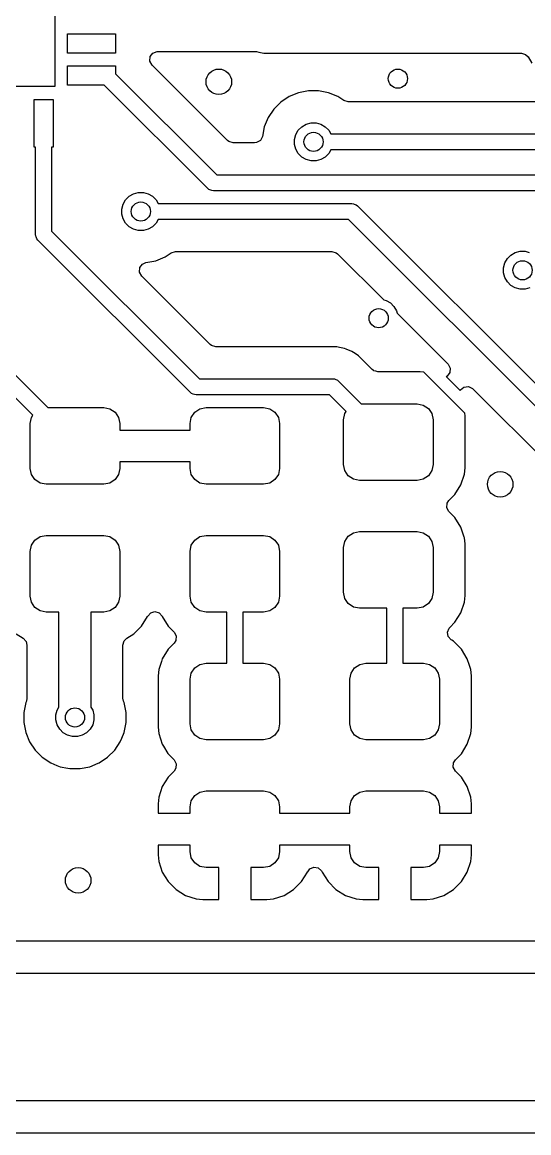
# Model space of a CAD drawing. Extents: x 2.03 to 8.88, y -5.74 to -2.97.
# Drawn here: x 7.517 to 7.829, y -4.439 to -3.755 of the extents above; entities that cross this region are included whole.
import ezdxf

# ---------------------------------------------------------------- set-up
doc = ezdxf.new("R2010")
doc.units = 0
doc.header["$MEASUREMENT"] = 0
doc.layers.add('BLACK', color=7, linetype='CONTINUOUS')

msp = doc.modelspace()

# ---------------------------------------------------------------- linework, layer by layer
at = {"layer": 'BLACK', "linetype": 'CONTINUOUS'}
for p, q in [((7.53681, -3.68209), (7.53681, -3.79429)), ((7.54469, -3.77362), (7.54469, -3.76181)), ((7.54469, -3.76181), (7.57421, -3.76181)), ((7.57421, -3.76181), (7.57421, -3.77362)), ((7.57421, -3.77362), (7.54469, -3.77362)), ((7.5954, -3.77858), (7.5956, -3.77583)), ((7.5956, -3.77583), (7.59725, -3.77363)), ((7.59725, -3.77363), (7.59983, -3.77267)), ((7.59983, -3.77267), (7.60018, -3.77266)), ((7.60018, -3.77266), (7.66008, -3.77266)), ((7.66008, -3.77266), (7.66103, -3.77275)), ((7.66103, -3.77275), (7.66244, -3.77303)), ((7.66244, -3.77303), (7.6655, -3.77364)), ((7.6655, -3.77364), (7.6655, -3.77364)), ((7.6655, -3.77364), (7.6655, -3.77364)), ((7.6655, -3.77364), (7.6655, -3.77364)), ((7.6655, -3.77364), (7.82404, -3.77364)), ((7.82404, -3.77364), (7.82668, -3.77442)), ((7.82668, -3.77442), (7.82819, -3.77596)), ((7.82819, -3.77596), (7.8306, -3.77987)), ((7.54469, -3.79331), (7.54469, -3.7815)), ((7.54469, -3.7815), (7.57421, -3.7815)), ((7.57421, -3.7815), (7.57421, -3.78635)), ((7.59672, -3.78099), (7.5954, -3.77858)), ((7.64322, -3.82749), (7.59672, -3.78099)), ((7.57421, -3.78635), (7.63649, -3.84862)), ((7.53681, -3.79429), (7.42461, -3.79429)), ((7.56725, -3.79331), (7.54469, -3.79331)), ((7.63097, -3.85702), (7.56725, -3.79331)), ((7.6869, -3.79804), (7.68117, -3.80042)), ((7.69299, -3.79683), (7.6869, -3.79804)), ((7.6869, -3.79804), (7.6869, -3.79804)), ((7.6992, -3.79683), (7.69299, -3.79683)), ((7.69299, -3.79683), (7.69299, -3.79683)), ((7.70529, -3.79804), (7.6992, -3.79683)), ((7.6992, -3.79683), (7.6992, -3.79683)), ((7.71103, -3.80042), (7.70529, -3.79804)), ((7.70529, -3.79804), (7.70529, -3.79804)), ((7.52402, -3.83169), (7.52402, -3.80217)), ((7.52402, -3.80217), (7.53583, -3.80217)), ((7.53583, -3.80217), (7.53583, -3.83169)), ((7.67601, -3.80387), (7.67162, -3.80826)), ((7.68117, -3.80042), (7.67601, -3.80387)), ((7.67601, -3.80387), (7.67601, -3.80387)), ((7.68117, -3.80042), (7.68117, -3.80042)), ((7.71474, -3.8029), (7.71103, -3.80042)), ((7.71103, -3.80042), (7.71103, -3.80042)), ((7.71481, -3.80294), (7.71474, -3.8029)), ((7.71745, -3.80372), (7.71481, -3.80294)), ((7.97959, -3.80372), (7.71745, -3.80372)), ((7.67162, -3.80826), (7.66817, -3.81342)), ((7.67162, -3.80826), (7.67162, -3.80826)), ((7.66817, -3.81342), (7.66579, -3.81915)), ((7.66817, -3.81342), (7.66817, -3.81342)), ((7.68891, -3.81898), (7.69158, -3.81743)), ((7.69158, -3.81743), (7.69456, -3.81664)), ((7.69456, -3.81664), (7.69764, -3.81664)), ((7.69764, -3.81664), (7.70062, -3.81743)), ((7.70062, -3.81743), (7.70329, -3.81898)), ((7.66463, -3.82499), (7.66336, -3.82743)), ((7.66579, -3.81915), (7.66463, -3.82499)), ((7.66579, -3.81915), (7.66579, -3.81915)), ((7.68439, -3.8268), (7.68519, -3.82383)), ((7.68519, -3.82383), (7.68673, -3.82116)), ((7.68673, -3.82116), (7.68891, -3.81898)), ((7.70329, -3.81898), (7.70547, -3.82116)), ((7.70547, -3.82116), (7.70678, -3.82342)), ((7.70678, -3.82342), (7.97716, -3.82342)), ((7.525, -3.83169), (7.52402, -3.83169)), ((7.525, -3.88543), (7.525, -3.83169)), ((7.53583, -3.83169), (7.53484, -3.83169)), ((7.53484, -3.83169), (7.53484, -3.88339)), ((7.64403, -3.82814), (7.64322, -3.82749)), ((7.64667, -3.82892), (7.64403, -3.82814)), ((7.65984, -3.82892), (7.64667, -3.82892)), ((7.66097, -3.82879), (7.65984, -3.82892)), ((7.66336, -3.82743), (7.66097, -3.82879)), ((7.68439, -3.82989), (7.68439, -3.8268)), ((7.68519, -3.83287), (7.68439, -3.82989)), ((7.68673, -3.83554), (7.68519, -3.83287)), ((7.68891, -3.83772), (7.68673, -3.83554)), ((7.69158, -3.83926), (7.68891, -3.83772)), ((7.69456, -3.84006), (7.69158, -3.83926)), ((7.70062, -3.83926), (7.69764, -3.84006)), ((7.70329, -3.83772), (7.70062, -3.83926)), ((7.70547, -3.83554), (7.70329, -3.83772)), ((7.70678, -3.83327), (7.70547, -3.83554)), ((7.97513, -3.83327), (7.70678, -3.83327)), ((7.69764, -3.84006), (7.69456, -3.84006)), ((7.63649, -3.84862), (7.85945, -3.84862)), ((7.58524, -3.86035), (7.58822, -3.85955)), ((7.58822, -3.85955), (7.59131, -3.85955)), ((7.59131, -3.85955), (7.59428, -3.86035)), ((7.63171, -3.85764), (7.63097, -3.85702)), ((7.63349, -3.85837), (7.63171, -3.85764)), ((7.63445, -3.85846), (7.63349, -3.85837)), ((7.63349, -3.85837), (7.63349, -3.85837)), ((7.85741, -3.85846), (7.63445, -3.85846)), ((7.57805, -3.86972), (7.57885, -3.86674)), ((7.57885, -3.86674), (7.58039, -3.86407)), ((7.58039, -3.86407), (7.58257, -3.86189)), ((7.58257, -3.86189), (7.58524, -3.86035)), ((7.59428, -3.86035), (7.59695, -3.86189)), ((7.59695, -3.86189), (7.59913, -3.86407)), ((7.59913, -3.86407), (7.60044, -3.86634)), ((7.60044, -3.86634), (7.71969, -3.86634)), ((7.71969, -3.86634), (7.72065, -3.86643)), ((7.72065, -3.86643), (7.72065, -3.86643)), ((7.72065, -3.86643), (7.72116, -3.86665)), ((7.72116, -3.86665), (7.72242, -3.86717)), ((7.57805, -3.8728), (7.57805, -3.86972)), ((7.57885, -3.87578), (7.57805, -3.8728)), ((7.72242, -3.86717), (7.72242, -3.86717)), ((7.72242, -3.86717), (7.72316, -3.86778)), ((7.72316, -3.86778), (7.87061, -4.01522)), ((7.58039, -3.87845), (7.57885, -3.87578)), ((7.58257, -3.88063), (7.58039, -3.87845)), ((7.59913, -3.87845), (7.59695, -3.88063)), ((7.60044, -3.87618), (7.59913, -3.87845)), ((7.71765, -3.87618), (7.60044, -3.87618)), ((7.8622, -4.02074), (7.71765, -3.87618)), ((7.52509, -3.88639), (7.525, -3.88543)), ((7.52527, -3.88683), (7.52509, -3.88639)), ((7.52509, -3.88639), (7.52509, -3.88639)), ((7.52583, -3.88817), (7.52527, -3.88683)), ((7.53484, -3.88339), (7.62582, -3.97437)), ((7.58524, -3.88217), (7.58257, -3.88063)), ((7.58822, -3.88297), (7.58524, -3.88217)), ((7.59131, -3.88297), (7.58822, -3.88297)), ((7.59428, -3.88217), (7.59131, -3.88297)), ((7.59695, -3.88063), (7.59428, -3.88217)), ((7.52644, -3.88891), (7.52583, -3.88817)), ((7.52583, -3.88817), (7.52583, -3.88817)), ((7.6203, -3.98277), (7.52644, -3.88891)), ((7.59896, -3.90156), (7.60469, -3.89919)), ((7.60469, -3.89919), (7.6084, -3.89671)), ((7.6084, -3.89671), (7.61103, -3.89589)), ((7.61103, -3.89589), (7.61112, -3.89589)), ((7.61112, -3.89589), (7.70746, -3.89589)), ((7.70746, -3.89589), (7.7101, -3.89666)), ((7.7101, -3.89666), (7.71091, -3.89732)), ((7.71091, -3.89732), (7.73931, -3.92571)), ((7.81389, -3.90296), (7.81543, -3.90029)), ((7.81543, -3.90029), (7.81761, -3.89811)), ((7.81761, -3.89811), (7.82028, -3.89657)), ((7.82028, -3.89657), (7.82326, -3.89577)), ((7.82326, -3.89577), (7.82634, -3.89577)), ((7.82634, -3.89577), (7.82888, -3.89645)), ((7.58902, -3.90861), (7.58921, -3.90586)), ((7.58921, -3.90586), (7.59086, -3.90366)), ((7.59086, -3.90366), (7.59284, -3.90278)), ((7.59284, -3.90278), (7.59287, -3.90278)), ((7.59287, -3.90278), (7.59896, -3.90156)), ((7.81309, -3.90594), (7.81389, -3.90296)), ((7.81309, -3.90902), (7.81309, -3.90594)), ((7.59034, -3.91102), (7.58902, -3.90861)), ((7.63255, -3.95324), (7.59034, -3.91102)), ((7.81389, -3.912), (7.81309, -3.90902)), ((7.81543, -3.91467), (7.81389, -3.912)), ((7.81761, -3.91685), (7.81543, -3.91467)), ((7.82028, -3.91839), (7.81761, -3.91685)), ((7.82326, -3.91919), (7.82028, -3.91839)), ((7.82634, -3.91919), (7.82326, -3.91919)), ((7.82932, -3.91839), (7.82634, -3.91919)), ((7.73931, -3.92571), (7.74074, -3.9261)), ((7.74074, -3.9261), (7.74341, -3.92764)), ((7.74341, -3.92764), (7.74559, -3.92982)), ((7.74559, -3.92982), (7.74713, -3.93249)), ((7.74713, -3.93249), (7.74752, -3.93392)), ((7.74752, -3.93392), (7.77897, -3.96537)), ((7.52333, -3.99682), (7.4666, -3.94009)), ((7.47704, -3.93661), (7.53255, -3.99213)), ((7.63336, -3.95389), (7.63255, -3.95324)), ((7.636, -3.95467), (7.63336, -3.95389)), ((7.71046, -3.95467), (7.636, -3.95467)), ((7.71214, -3.955), (7.71046, -3.95467)), ((7.71046, -3.95467), (7.71046, -3.95467)), ((7.71046, -3.95467), (7.71046, -3.95467)), ((7.71521, -3.95561), (7.71214, -3.955)), ((7.71214, -3.955), (7.71214, -3.955)), ((7.71621, -3.95602), (7.71521, -3.95561)), ((7.71521, -3.95561), (7.71521, -3.95561)), ((7.7197, -3.95747), (7.71621, -3.95602)), ((7.72078, -3.95819), (7.7197, -3.95747)), ((7.72106, -3.95838), (7.72078, -3.95819)), ((7.72373, -3.96016), (7.72106, -3.95838)), ((7.72106, -3.95838), (7.72106, -3.95838)), ((7.72733, -3.96376), (7.72373, -3.96016)), ((7.72373, -3.96016), (7.72373, -3.96016)), ((7.7322, -3.96863), (7.72733, -3.96376)), ((7.72733, -3.96376), (7.72733, -3.96376)), ((7.73301, -3.96928), (7.7322, -3.96863)), ((7.73311, -3.96931), (7.73301, -3.96928)), ((7.73331, -3.96946), (7.73311, -3.96931)), ((7.77897, -3.96537), (7.78029, -3.96779)), ((7.78029, -3.96779), (7.78009, -3.97053)), ((7.62582, -3.97437), (7.70803, -3.97437)), ((7.70803, -3.97437), (7.70899, -3.97446)), ((7.70899, -3.97446), (7.70899, -3.97446)), ((7.70899, -3.97446), (7.70948, -3.97467)), ((7.70948, -3.97467), (7.71077, -3.9752)), ((7.71077, -3.9752), (7.71077, -3.9752)), ((7.71077, -3.9752), (7.71151, -3.97581)), ((7.71151, -3.97581), (7.72546, -3.98976)), ((7.73449, -3.96972), (7.73331, -3.96946)), ((7.73565, -3.97006), (7.73449, -3.96972)), ((7.76181, -3.97006), (7.73565, -3.97006)), ((7.76392, -3.97027), (7.76181, -3.97006)), ((7.76181, -3.97006), (7.76181, -3.97006)), ((7.78917, -3.99553), (7.76392, -3.97027)), ((7.77844, -3.97273), (7.77777, -3.97298)), ((7.77777, -3.97298), (7.78643, -3.98165)), ((7.78009, -3.97053), (7.77844, -3.97273)), ((7.62105, -3.98338), (7.6203, -3.98277)), ((7.78643, -3.98165), (7.78657, -3.98122)), ((7.78657, -3.98122), (7.78868, -3.97945)), ((7.78868, -3.97945), (7.79141, -3.97911)), ((7.79141, -3.97911), (7.79389, -3.9803)), ((7.79389, -3.9803), (7.79408, -3.98048)), ((7.79408, -3.98048), (7.84107, -4.02747)), ((7.62204, -3.9838), (7.62105, -3.98338)), ((7.62105, -3.98338), (7.62105, -3.98338)), ((7.62282, -3.98412), (7.62204, -3.9838)), ((7.62378, -3.98421), (7.62282, -3.98412)), ((7.62282, -3.98412), (7.62282, -3.98412)), ((7.70599, -3.98421), (7.62378, -3.98421)), ((7.71624, -3.99446), (7.70599, -3.98421)), ((7.72546, -3.98976), (7.75984, -3.98976)), ((7.75984, -3.98976), (7.76361, -3.99051)), ((7.5224, -3.9982), (7.52333, -3.99682)), ((7.53255, -3.99213), (7.56693, -3.99213)), ((7.56693, -3.99213), (7.5707, -3.99288)), ((7.5707, -3.99288), (7.57389, -3.99501)), ((7.57389, -3.99501), (7.57602, -3.9982)), ((7.62083, -3.9982), (7.62296, -3.99501)), ((7.62296, -3.99501), (7.62615, -3.99288)), ((7.62615, -3.99288), (7.62992, -3.99213)), ((7.62992, -3.99213), (7.66535, -3.99213)), ((7.66535, -3.99213), (7.66912, -3.99288)), ((7.66912, -3.99288), (7.67231, -3.99501)), ((7.67231, -3.99501), (7.67445, -3.9982)), ((7.71457, -3.99961), (7.71532, -3.99584)), ((7.71532, -3.99584), (7.71624, -3.99446)), ((7.76361, -3.99051), (7.7668, -3.99265)), ((7.7668, -3.99265), (7.76894, -3.99584)), ((7.76894, -3.99584), (7.76969, -3.99961)), ((7.78935, -3.99726), (7.78917, -3.99553)), ((7.52165, -4.00197), (7.5224, -3.9982)), ((7.52165, -4.02953), (7.52165, -4.00197)), ((7.57602, -3.9982), (7.57677, -4.00197)), ((7.57677, -4.00197), (7.57677, -4.00591)), ((7.62008, -4.00197), (7.62083, -3.9982)), ((7.62008, -4.00591), (7.62008, -4.00197)), ((7.67445, -3.9982), (7.6752, -4.00197)), ((7.6752, -4.00197), (7.6752, -4.02953)), ((7.71457, -4.02717), (7.71457, -3.99961)), ((7.76969, -3.99961), (7.76969, -4.02717)), ((7.78939, -3.99764), (7.78935, -3.99726)), ((7.78939, -4.02913), (7.78939, -3.99764)), ((7.57677, -4.00591), (7.62008, -4.00591)), ((7.5224, -4.03329), (7.52165, -4.02953)), ((7.57677, -4.02953), (7.57602, -4.03329)), ((7.62008, -4.02559), (7.57677, -4.02559)), ((7.57677, -4.02559), (7.57677, -4.02953)), ((7.62008, -4.02953), (7.62008, -4.02559)), ((7.62083, -4.03329), (7.62008, -4.02953)), ((7.6752, -4.02953), (7.67445, -4.03329)), ((7.71532, -4.03093), (7.71457, -4.02717)), ((7.71745, -4.03413), (7.71532, -4.03093)), ((7.76894, -4.03093), (7.7668, -4.03413)), ((7.76969, -4.02717), (7.76894, -4.03093)), ((7.78898, -4.03318), (7.78939, -4.02913)), ((7.52454, -4.03649), (7.5224, -4.03329)), ((7.52773, -4.03862), (7.52454, -4.03649)), ((7.57389, -4.03649), (7.5707, -4.03862)), ((7.57602, -4.03329), (7.57389, -4.03649)), ((7.62296, -4.03649), (7.62083, -4.03329)), ((7.62615, -4.03862), (7.62296, -4.03649)), ((7.67231, -4.03649), (7.66912, -4.03862)), ((7.67445, -4.03329), (7.67231, -4.03649)), ((7.72064, -4.03626), (7.71745, -4.03413)), ((7.72441, -4.03701), (7.72064, -4.03626)), ((7.75984, -4.03701), (7.72441, -4.03701)), ((7.76361, -4.03626), (7.75984, -4.03701)), ((7.7668, -4.03413), (7.76361, -4.03626)), ((7.7868, -4.03974), (7.78898, -4.03318)), ((7.5315, -4.03937), (7.52773, -4.03862)), ((7.56693, -4.03937), (7.5315, -4.03937)), ((7.5707, -4.03862), (7.56693, -4.03937)), ((7.62992, -4.03937), (7.62615, -4.03862)), ((7.66535, -4.03937), (7.62992, -4.03937)), ((7.66912, -4.03862), (7.66535, -4.03937)), ((7.78318, -4.04562), (7.7868, -4.03974)), ((7.77817, -4.05379), (7.77837, -4.05105)), ((7.77837, -4.05105), (7.77949, -4.0493)), ((7.77949, -4.0493), (7.78131, -4.04749)), ((7.78131, -4.04749), (7.78318, -4.04562)), ((7.77949, -4.05621), (7.77817, -4.05379)), ((7.78318, -4.0599), (7.77949, -4.05621)), ((7.7868, -4.06577), (7.78318, -4.0599)), ((7.52454, -4.07375), (7.52773, -4.07162)), ((7.52773, -4.07162), (7.5315, -4.07087)), ((7.5315, -4.07087), (7.56693, -4.07087)), ((7.56693, -4.07087), (7.5707, -4.07162)), ((7.5707, -4.07162), (7.57389, -4.07375)), ((7.62296, -4.07375), (7.62615, -4.07162)), ((7.62615, -4.07162), (7.62992, -4.07087)), ((7.62992, -4.07087), (7.66535, -4.07087)), ((7.66535, -4.07087), (7.66912, -4.07162)), ((7.66912, -4.07162), (7.67231, -4.07375)), ((7.71532, -4.07458), (7.71745, -4.07139)), ((7.71745, -4.07139), (7.72064, -4.06925)), ((7.72064, -4.06925), (7.72441, -4.0685)), ((7.72441, -4.0685), (7.75984, -4.0685)), ((7.75984, -4.0685), (7.76361, -4.06925)), ((7.76361, -4.06925), (7.7668, -4.07139)), ((7.7668, -4.07139), (7.76894, -4.07458)), ((7.78886, -4.07198), (7.7868, -4.06577)), ((7.78898, -4.07233), (7.78886, -4.07198)), ((7.52165, -4.08071), (7.5224, -4.07694)), ((7.5224, -4.07694), (7.52454, -4.07375)), ((7.57389, -4.07375), (7.57602, -4.07694)), ((7.57602, -4.07694), (7.57677, -4.08071)), ((7.62008, -4.08071), (7.62083, -4.07694)), ((7.62083, -4.07694), (7.62296, -4.07375)), ((7.67231, -4.07375), (7.67445, -4.07694)), ((7.67445, -4.07694), (7.6752, -4.08071)), ((7.71457, -4.07835), (7.71532, -4.07458)), ((7.71457, -4.10591), (7.71457, -4.07835)), ((7.76894, -4.07458), (7.76969, -4.07835)), ((7.76969, -4.07835), (7.76969, -4.10591)), ((7.78936, -4.07608), (7.78898, -4.07233)), ((7.78898, -4.07233), (7.78898, -4.07233)), ((7.78939, -4.07638), (7.78936, -4.07608)), ((7.78939, -4.10787), (7.78939, -4.07638)), ((7.52165, -4.10827), (7.52165, -4.08071)), ((7.57677, -4.08071), (7.57677, -4.10827)), ((7.62008, -4.10827), (7.62008, -4.08071)), ((7.6752, -4.08071), (7.6752, -4.10827)), ((7.71532, -4.10967), (7.71457, -4.10591)), ((7.76969, -4.10591), (7.76894, -4.10967)), ((7.5224, -4.11203), (7.52165, -4.10827)), ((7.52454, -4.11523), (7.5224, -4.11203)), ((7.57602, -4.11203), (7.57389, -4.11523)), ((7.57677, -4.10827), (7.57602, -4.11203)), ((7.62083, -4.11203), (7.62008, -4.10827)), ((7.62296, -4.11523), (7.62083, -4.11203)), ((7.67445, -4.11203), (7.67231, -4.11523)), ((7.6752, -4.10827), (7.67445, -4.11203)), ((7.71745, -4.11287), (7.71532, -4.10967)), ((7.72064, -4.115), (7.71745, -4.11287)), ((7.7668, -4.11287), (7.76361, -4.115)), ((7.76894, -4.10967), (7.7668, -4.11287)), ((7.7868, -4.11848), (7.78898, -4.11192)), ((7.78898, -4.11192), (7.78939, -4.10787)), ((7.52773, -4.11736), (7.52454, -4.11523)), ((7.5315, -4.11811), (7.52773, -4.11736)), ((7.53937, -4.11811), (7.5315, -4.11811)), ((7.53937, -4.1767), (7.53937, -4.11811)), ((7.56693, -4.11811), (7.55906, -4.11811)), ((7.55906, -4.11811), (7.55906, -4.1767)), ((7.5707, -4.11736), (7.56693, -4.11811)), ((7.57389, -4.11523), (7.5707, -4.11736)), ((7.594, -4.1206), (7.59582, -4.11854)), ((7.59582, -4.11854), (7.59846, -4.11778)), ((7.59846, -4.11778), (7.6011, -4.11858)), ((7.6011, -4.11858), (7.60285, -4.1206)), ((7.62615, -4.11736), (7.62296, -4.11523)), ((7.62992, -4.11811), (7.62615, -4.11736)), ((7.64272, -4.11811), (7.62992, -4.11811)), ((7.64272, -4.14961), (7.64272, -4.11811)), ((7.66535, -4.11811), (7.65256, -4.11811)), ((7.65256, -4.11811), (7.65256, -4.14961)), ((7.66912, -4.11736), (7.66535, -4.11811)), ((7.67231, -4.11523), (7.66912, -4.11736)), ((7.72441, -4.11575), (7.72064, -4.115)), ((7.74114, -4.11575), (7.72441, -4.11575)), ((7.74114, -4.14961), (7.74114, -4.11575)), ((7.75984, -4.11575), (7.75098, -4.11575)), ((7.75098, -4.11575), (7.75098, -4.14961)), ((7.76361, -4.115), (7.75984, -4.11575)), ((7.78318, -4.12436), (7.7868, -4.11848)), ((7.58538, -4.1316), (7.59026, -4.12672)), ((7.59026, -4.12672), (7.59389, -4.12084)), ((7.59389, -4.12084), (7.594, -4.1206)), ((7.59389, -4.12084), (7.59389, -4.12084)), ((7.60285, -4.1206), (7.60296, -4.12084)), ((7.60296, -4.12084), (7.60296, -4.12084)), ((7.60296, -4.12084), (7.60659, -4.12672)), ((7.60659, -4.12672), (7.60659, -4.12672)), ((7.60659, -4.12672), (7.61027, -4.13041)), ((7.77991, -4.12762), (7.78318, -4.12436)), ((7.51305, -4.1316), (7.51735, -4.13426)), ((7.58108, -4.13426), (7.58538, -4.1316)), ((7.61027, -4.13041), (7.61159, -4.13282)), ((7.61159, -4.13282), (7.6114, -4.13556)), ((7.77852, -4.13047), (7.77961, -4.12795)), ((7.77896, -4.13319), (7.77852, -4.13047)), ((7.7808, -4.13523), (7.77896, -4.13319)), ((7.77961, -4.12795), (7.77991, -4.12762)), ((7.51735, -4.13426), (7.51919, -4.1363)), ((7.51919, -4.1363), (7.51967, -4.13841)), ((7.51967, -4.13841), (7.51967, -4.17108)), ((7.57876, -4.13841), (7.57953, -4.13577)), ((7.57876, -4.17108), (7.57876, -4.13841)), ((7.57953, -4.13577), (7.58108, -4.13426)), ((7.61027, -4.13731), (7.60659, -4.141)), ((7.6114, -4.13556), (7.61027, -4.13731)), ((7.78119, -4.13547), (7.7808, -4.13523)), ((7.78223, -4.13611), (7.78119, -4.13547)), ((7.78711, -4.141), (7.78223, -4.13611)), ((7.78223, -4.13611), (7.78223, -4.13611)), ((7.60296, -4.14688), (7.60239, -4.1486)), ((7.60659, -4.141), (7.60296, -4.14688)), ((7.60296, -4.14688), (7.60296, -4.14688)), ((7.79074, -4.14688), (7.78711, -4.141)), ((7.79213, -4.15107), (7.79074, -4.14688)), ((7.60079, -4.15343), (7.60037, -4.15748)), ((7.60239, -4.1486), (7.60079, -4.15343)), ((7.60079, -4.15343), (7.60079, -4.15343)), ((7.60079, -4.15343), (7.60079, -4.15343)), ((7.62083, -4.15568), (7.62296, -4.15249)), ((7.62296, -4.15249), (7.62615, -4.15036)), ((7.62615, -4.15036), (7.62992, -4.14961)), ((7.62992, -4.14961), (7.64272, -4.14961)), ((7.65256, -4.14961), (7.66535, -4.14961)), ((7.66535, -4.14961), (7.66912, -4.15036)), ((7.66912, -4.15036), (7.67231, -4.15249)), ((7.67231, -4.15249), (7.67445, -4.15568)), ((7.71925, -4.15568), (7.72139, -4.15249)), ((7.72139, -4.15249), (7.72458, -4.15036)), ((7.72458, -4.15036), (7.72835, -4.14961)), ((7.72835, -4.14961), (7.74114, -4.14961)), ((7.75098, -4.14961), (7.76378, -4.14961)), ((7.76378, -4.14961), (7.76755, -4.15036)), ((7.76755, -4.15036), (7.77074, -4.15249)), ((7.77074, -4.15249), (7.77287, -4.15568)), ((7.79291, -4.15343), (7.79213, -4.15107)), ((7.79332, -4.15745), (7.79291, -4.15343)), ((7.79291, -4.15343), (7.79291, -4.15343)), ((7.60037, -4.15748), (7.60037, -4.18898)), ((7.62008, -4.15945), (7.62083, -4.15568)), ((7.62008, -4.18701), (7.62008, -4.15945)), ((7.67445, -4.15568), (7.6752, -4.15945)), ((7.6752, -4.15945), (7.6752, -4.18701)), ((7.7185, -4.15945), (7.71925, -4.15568)), ((7.7185, -4.18701), (7.7185, -4.15945)), ((7.77287, -4.15568), (7.77362, -4.15945)), ((7.77362, -4.15945), (7.77362, -4.18701)), ((7.79333, -4.15748), (7.79332, -4.15745)), ((7.79333, -4.18898), (7.79333, -4.15748)), ((7.51891, -4.17388), (7.5177, -4.17997)), ((7.51929, -4.17295), (7.51891, -4.17388)), ((7.51891, -4.17388), (7.51891, -4.17388)), ((7.51891, -4.17388), (7.51891, -4.17388)), ((7.51967, -4.17108), (7.51929, -4.17295)), ((7.57913, -4.17295), (7.57876, -4.17108)), ((7.57952, -4.17388), (7.57913, -4.17295)), ((7.58073, -4.17997), (7.57952, -4.17388)), ((7.57952, -4.17388), (7.57952, -4.17388)), ((7.57952, -4.17388), (7.57952, -4.17388)), ((7.5177, -4.17997), (7.5177, -4.18618)), ((7.5375, -4.18153), (7.5383, -4.17855)), ((7.5375, -4.18461), (7.5375, -4.18153)), ((7.5383, -4.17855), (7.53937, -4.1767)), ((7.55906, -4.1767), (7.56012, -4.17855)), ((7.56012, -4.17855), (7.56092, -4.18153)), ((7.56092, -4.18153), (7.56092, -4.18461)), ((7.58073, -4.18617), (7.58073, -4.17997)), ((7.58073, -4.17997), (7.58073, -4.17997)), ((7.58073, -4.17997), (7.58073, -4.17997)), ((7.5177, -4.18618), (7.51891, -4.19226)), ((7.5383, -4.18759), (7.5375, -4.18461)), ((7.53984, -4.19026), (7.5383, -4.18759)), ((7.56012, -4.18759), (7.55858, -4.19026)), ((7.56092, -4.18461), (7.56012, -4.18759)), ((7.57952, -4.19226), (7.58073, -4.18617)), ((7.62083, -4.19077), (7.62008, -4.18701)), ((7.6752, -4.18701), (7.67445, -4.19077)), ((7.71925, -4.19077), (7.7185, -4.18701)), ((7.77362, -4.18701), (7.77287, -4.19077)), ((7.51891, -4.19226), (7.51891, -4.19226)), ((7.51891, -4.19226), (7.52128, -4.198)), ((7.54202, -4.19244), (7.53984, -4.19026)), ((7.54469, -4.19398), (7.54202, -4.19244)), ((7.54767, -4.19478), (7.54469, -4.19398)), ((7.55075, -4.19478), (7.54767, -4.19478)), ((7.55373, -4.19398), (7.55075, -4.19478)), ((7.5564, -4.19244), (7.55373, -4.19398)), ((7.55858, -4.19026), (7.5564, -4.19244)), ((7.57802, -4.19589), (7.57952, -4.19226)), ((7.60037, -4.18898), (7.60037, -4.18898)), ((7.60037, -4.18898), (7.60079, -4.19302)), ((7.60079, -4.19302), (7.60079, -4.19302)), ((7.60079, -4.19302), (7.60296, -4.19958)), ((7.62296, -4.19397), (7.62083, -4.19077)), ((7.62615, -4.1961), (7.62296, -4.19397)), ((7.67231, -4.19397), (7.66912, -4.1961)), ((7.67445, -4.19077), (7.67231, -4.19397)), ((7.72139, -4.19397), (7.71925, -4.19077)), ((7.72458, -4.1961), (7.72139, -4.19397)), ((7.77074, -4.19397), (7.76755, -4.1961)), ((7.77287, -4.19077), (7.77074, -4.19397)), ((7.79074, -4.19958), (7.79291, -4.19302)), ((7.79291, -4.19302), (7.79333, -4.18898)), ((7.52128, -4.198), (7.52128, -4.198)), ((7.52128, -4.198), (7.52473, -4.20316)), ((7.57369, -4.20316), (7.57714, -4.198)), ((7.57714, -4.198), (7.57728, -4.19767)), ((7.57728, -4.19767), (7.57802, -4.19589)), ((7.60296, -4.19958), (7.60296, -4.19958)), ((7.60296, -4.19958), (7.60369, -4.20076)), ((7.60369, -4.20076), (7.60644, -4.20523)), ((7.62992, -4.19685), (7.62615, -4.1961)), ((7.66535, -4.19685), (7.62992, -4.19685)), ((7.66912, -4.1961), (7.66535, -4.19685)), ((7.72835, -4.19685), (7.72458, -4.1961)), ((7.76378, -4.19685), (7.72835, -4.19685)), ((7.76755, -4.1961), (7.76378, -4.19685)), ((7.78711, -4.20546), (7.79074, -4.19958)), ((7.52473, -4.20316), (7.52473, -4.20316)), ((7.52473, -4.20316), (7.52912, -4.20755)), ((7.52912, -4.20755), (7.52912, -4.20755)), ((7.52912, -4.20755), (7.53428, -4.211)), ((7.56414, -4.211), (7.5693, -4.20755)), ((7.5693, -4.20755), (7.57369, -4.20316)), ((7.60644, -4.20523), (7.60659, -4.20546)), ((7.60659, -4.20546), (7.61029, -4.20916)), ((7.78341, -4.20916), (7.78711, -4.20546)), ((7.53428, -4.211), (7.53428, -4.211)), ((7.53428, -4.211), (7.5381, -4.21258)), ((7.5381, -4.21258), (7.54002, -4.21338)), ((7.54002, -4.21338), (7.54476, -4.21432)), ((7.54476, -4.21432), (7.54611, -4.21459)), ((7.54611, -4.21459), (7.54611, -4.21459)), ((7.54611, -4.21459), (7.54611, -4.21459)), ((7.54611, -4.21459), (7.55232, -4.21459)), ((7.55232, -4.21459), (7.55841, -4.21338)), ((7.55232, -4.21459), (7.55232, -4.21459)), ((7.55841, -4.21338), (7.56359, -4.21123)), ((7.56359, -4.21123), (7.56414, -4.211)), ((7.56414, -4.211), (7.56414, -4.211)), ((7.56414, -4.211), (7.56414, -4.211)), ((7.61029, -4.20916), (7.61161, -4.21157)), ((7.61141, -4.21432), (7.61029, -4.21606)), ((7.61161, -4.21157), (7.61141, -4.21432)), ((7.78209, -4.21365), (7.78229, -4.21091)), ((7.78341, -4.21606), (7.78209, -4.21365)), ((7.78229, -4.21091), (7.78341, -4.20916)), ((7.6066, -4.21975), (7.60298, -4.22562)), ((7.61029, -4.21606), (7.6066, -4.21975)), ((7.7871, -4.21975), (7.78341, -4.21606)), ((7.79072, -4.22562), (7.7871, -4.21975)), ((7.60298, -4.22563), (7.60081, -4.23218)), ((7.60298, -4.22562), (7.60298, -4.22563)), ((7.62296, -4.23123), (7.62615, -4.2291)), ((7.62615, -4.2291), (7.62992, -4.22835)), ((7.62992, -4.22835), (7.66535, -4.22835)), ((7.66535, -4.22835), (7.66912, -4.2291)), ((7.66912, -4.2291), (7.67231, -4.23123)), ((7.72139, -4.23123), (7.72458, -4.2291)), ((7.72458, -4.2291), (7.72835, -4.22835)), ((7.72835, -4.22835), (7.76378, -4.22835)), ((7.76378, -4.22835), (7.76755, -4.2291)), ((7.76755, -4.2291), (7.77074, -4.23123)), ((7.79072, -4.22563), (7.79072, -4.22562)), ((7.79289, -4.23218), (7.79072, -4.22563)), ((7.60081, -4.23218), (7.60039, -4.23622)), ((7.60039, -4.23622), (7.60039, -4.24213)), ((7.60081, -4.23218), (7.60081, -4.23218)), ((7.62008, -4.23819), (7.62083, -4.23442)), ((7.62083, -4.23442), (7.62296, -4.23123)), ((7.67231, -4.23123), (7.67445, -4.23442)), ((7.67445, -4.23442), (7.6752, -4.23819)), ((7.7185, -4.23819), (7.71925, -4.23442)), ((7.71925, -4.23442), (7.72139, -4.23123)), ((7.77074, -4.23123), (7.77287, -4.23442)), ((7.77287, -4.23442), (7.77362, -4.23819)), ((7.79331, -4.23622), (7.79289, -4.23218)), ((7.79331, -4.24213), (7.79331, -4.23622)), ((7.79331, -4.23622), (7.79331, -4.23622)), ((7.60039, -4.24213), (7.62008, -4.24213)), ((7.62008, -4.24213), (7.62008, -4.23819)), ((7.6752, -4.23819), (7.6752, -4.24213)), ((7.6752, -4.24213), (7.7185, -4.24213)), ((7.7185, -4.24213), (7.7185, -4.23819)), ((7.77362, -4.23819), (7.77362, -4.24213)), ((7.77362, -4.24213), (7.79331, -4.24213)), ((7.62008, -4.26181), (7.60039, -4.26181)), ((7.60039, -4.26181), (7.60039, -4.26772)), ((7.62008, -4.26575), (7.62008, -4.26181)), ((7.7185, -4.26181), (7.6752, -4.26181)), ((7.6752, -4.26181), (7.6752, -4.26575)), ((7.7185, -4.26575), (7.7185, -4.26181)), ((7.79331, -4.26181), (7.77362, -4.26181)), ((7.77362, -4.26181), (7.77362, -4.26575)), ((7.79331, -4.26772), (7.79331, -4.26181)), ((7.60039, -4.26772), (7.60081, -4.27176)), ((7.62083, -4.26951), (7.62008, -4.26575)), ((7.62296, -4.27271), (7.62083, -4.26951)), ((7.67445, -4.26951), (7.67231, -4.27271)), ((7.6752, -4.26575), (7.67445, -4.26951)), ((7.71925, -4.26951), (7.7185, -4.26575)), ((7.72139, -4.27271), (7.71925, -4.26951)), ((7.77287, -4.26951), (7.77074, -4.27271)), ((7.77362, -4.26575), (7.77287, -4.26951)), ((7.79289, -4.27176), (7.79331, -4.26772)), ((7.79331, -4.26772), (7.79331, -4.26772)), ((7.60081, -4.27176), (7.60298, -4.27831)), ((7.62615, -4.27484), (7.62296, -4.27271)), ((7.62992, -4.27559), (7.62615, -4.27484)), ((7.6378, -4.27559), (7.62992, -4.27559)), ((7.6378, -4.29528), (7.6378, -4.27559)), ((7.66535, -4.27559), (7.65748, -4.27559)), ((7.65748, -4.27559), (7.65748, -4.29528)), ((7.66912, -4.27484), (7.66535, -4.27559)), ((7.67231, -4.27271), (7.66912, -4.27484)), ((7.69253, -4.27811), (7.69378, -4.2763)), ((7.69378, -4.2763), (7.69631, -4.27524)), ((7.69631, -4.27524), (7.69902, -4.27572)), ((7.69902, -4.27572), (7.70104, -4.27759)), ((7.72458, -4.27484), (7.72139, -4.27271)), ((7.72835, -4.27559), (7.72458, -4.27484)), ((7.73622, -4.27559), (7.72835, -4.27559)), ((7.73622, -4.29528), (7.73622, -4.27559)), ((7.76378, -4.27559), (7.75591, -4.27559)), ((7.75591, -4.27559), (7.75591, -4.29528)), ((7.76755, -4.27484), (7.76378, -4.27559)), ((7.77074, -4.27271), (7.76755, -4.27484)), ((7.79072, -4.27831), (7.79289, -4.27176)), ((7.79289, -4.27176), (7.79289, -4.27176)), ((7.60298, -4.27831), (7.60298, -4.27831)), ((7.60298, -4.27831), (7.6066, -4.28419)), ((7.6066, -4.28419), (7.61148, -4.28907)), ((7.68379, -4.28907), (7.68867, -4.28419)), ((7.68867, -4.28419), (7.6923, -4.27831)), ((7.6923, -4.27831), (7.69242, -4.27805)), ((7.69242, -4.27805), (7.69253, -4.27811)), ((7.70104, -4.27759), (7.70126, -4.27807)), ((7.70126, -4.27807), (7.70128, -4.27805)), ((7.70128, -4.27805), (7.7014, -4.27831)), ((7.7014, -4.27831), (7.70503, -4.28419)), ((7.70503, -4.28419), (7.70991, -4.28907)), ((7.78222, -4.28907), (7.7871, -4.28419)), ((7.7871, -4.28419), (7.79072, -4.27831)), ((7.79072, -4.27831), (7.79072, -4.27831)), ((7.61148, -4.28907), (7.61736, -4.29269)), ((7.67792, -4.29269), (7.68379, -4.28907)), ((7.70991, -4.28907), (7.71578, -4.29269)), ((7.77634, -4.29269), (7.78222, -4.28907)), ((7.61736, -4.29269), (7.61736, -4.29269)), ((7.61736, -4.29269), (7.62391, -4.29486)), ((7.62391, -4.29486), (7.62391, -4.29486)), ((7.62391, -4.29486), (7.62795, -4.29528)), ((7.62795, -4.29528), (7.6378, -4.29528)), ((7.6378, -4.29528), (7.6378, -4.29528)), ((7.65748, -4.29528), (7.66732, -4.29528)), ((7.66732, -4.29528), (7.67137, -4.29486)), ((7.66732, -4.29528), (7.66732, -4.29528)), ((7.67137, -4.29486), (7.67792, -4.29269)), ((7.67792, -4.29269), (7.67792, -4.29269)), ((7.71578, -4.29269), (7.71578, -4.29269)), ((7.71578, -4.29269), (7.72233, -4.29486)), ((7.72233, -4.29486), (7.72234, -4.29486)), ((7.72234, -4.29486), (7.72638, -4.29528)), ((7.72638, -4.29528), (7.73622, -4.29528)), ((7.73622, -4.29528), (7.73622, -4.29528)), ((7.75591, -4.29528), (7.76575, -4.29528)), ((7.76575, -4.29528), (7.76979, -4.29486)), ((7.76575, -4.29528), (7.76575, -4.29528)), ((7.76979, -4.29486), (7.77634, -4.29269)), ((7.77634, -4.29269), (7.77634, -4.29269)), ((8.1679, -4.32085), (6.65838, -4.32085)), ((6.6482, -4.34055), (8.16325, -4.34055)), ((8.14694, -4.41929), (6.63189, -4.41929)), ((6.62724, -4.439), (8.13675, -4.439))]:
    msp.add_line(p, q, dxfattribs=at)
at = {"layer": 'BLACK'}
for centre, radius in [((7.6378, -3.79134), 0.00787), ((7.74803, -3.78937), 0.00591), ((7.6961, -3.82835), 0.00591), ((7.58976, -3.87126), 0.00591), ((7.8248, -3.90748), 0.00591), ((7.73622, -3.93701), 0.00591), ((7.81102, -4.03937), 0.00787), ((7.54921, -4.18307), 0.00591), ((7.55118, -4.28346), 0.00787)]:
    msp.add_circle(centre, radius, dxfattribs=at)
at = {"layer": 'WHITE'}
for centre, radius in [((7.6378, -3.79134), 0.00787), ((7.74803, -3.78937), 0.00591), ((7.6961, -3.82835), 0.00591), ((7.58976, -3.87126), 0.00591), ((7.8248, -3.90748), 0.00591), ((7.73622, -3.93701), 0.00591), ((7.81102, -4.03937), 0.00787), ((7.54921, -4.18307), 0.00591), ((7.55118, -4.28346), 0.00787)]:
    msp.add_circle(centre, radius, dxfattribs=at)

doc.saveas('drawing.dxf')
